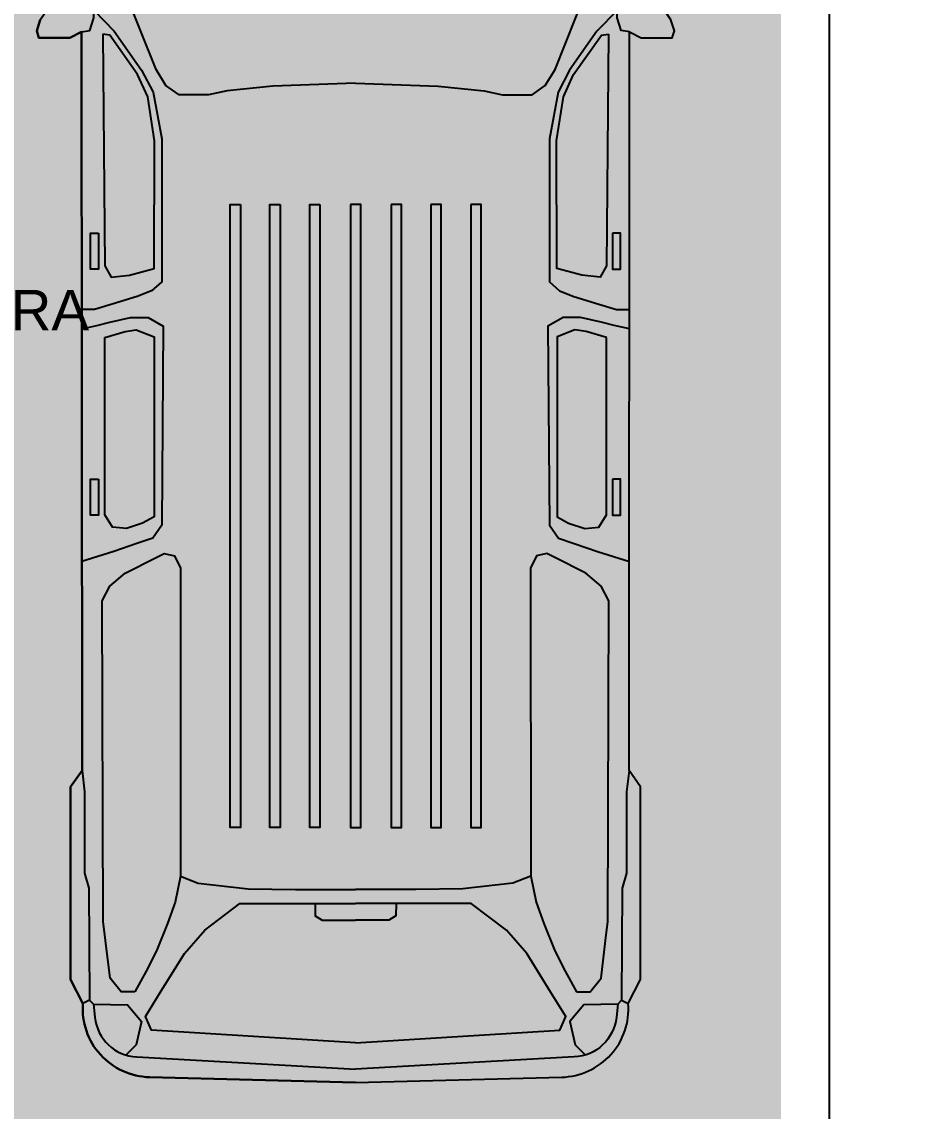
# Model space of a CAD drawing. Header units: metres. Extents: x 116 to 391, y -213 to 56.
# Drawn here: x 322.281 to 325.597, y -137.085 to -133.041 of the extents above; entities that cross this region are included whole.
import ezdxf
from ezdxf.enums import TextEntityAlignment as Align

# ---------------------------------------------------------------- set-up
doc = ezdxf.new("R2010")
doc.units = ezdxf.units.M
for name, color, linetype in [('A-EXTERIOR', 8, 'Continuous'), ('A-PISO', 30, 'Continuous'), ('AR-157$0$A-AUTOS', 8, 'Continuous'), ('AR-157$0$A-TEXTOS', 8, 'Continuous'), ('AR-157$0$Ar-Texto', 8, 'Continuous')]:
    doc.layers.add(name, color=color, linetype=linetype)
doc.layers.add('AR-157$0$Ar-Area', color=8, linetype='Continuous', plot=False)
doc.styles.add('AR-157$0$Anot_Arial', font='arial.ttf')
doc.styles.add('AR-157$0$Standard', font='arial.ttf')

# ---------------------------------------------------------------- blocks, each defined once
blk = doc.blocks.new('*U406')
at = {"layer": 'AR-157$0$Ar-Area', "style": 'AR-157$0$Anot_Arial', "flags": 1}
blk.add_attdef('ESP_AREA', text='', height=0.75, dxfattribs=at).set_placement((0, -2.5), align=Align.BOTTOM_CENTER)
at = {"layer": 'AR-157$0$Ar-Texto', "style": 'AR-157$0$Anot_Arial'}
for tag, p in [('ID_ESP01', (1e-16, 1.5)), ('ID_ESP02', (0, 0))]:
    blk.add_attdef(tag, text='', height=1, dxfattribs=at).set_placement(p, align=Align.BOTTOM_CENTER)
blk = doc.blocks.new('AR-157$0$suburban')
at = {"true_color": 0xffffff}
h = blk.add_hatch(color=7, dxfattribs=at)
edge = h.paths.add_edge_path()
edge.add_line((88.32197587333707, 355.7109415985703), (88.35520932811636, 355.7848782323176))
edge.add_line((88.35520932811636, 355.7848782323176), (88.3849083077734, 355.8329321285978))
edge.add_line((88.3849083077734, 355.8329321285978), (88.43182740594051, 355.8648430120735))
edge.add_line((88.43182740594051, 355.8648430120735), (88.47309386281239, 355.8775466183099))
edge.add_line((88.47309386281239, 355.8775466183099), (88.49894693967161, 355.8694010968956))
edge.add_line((88.49894693967161, 355.8694010968956), (88.49894693967161, 355.7546241834789))
edge.add_line((88.49894693967161, 355.7546241834789), (88.4765997140675, 355.7111646141008))
edge.add_line((88.4765997140675, 355.7111646141008), (91.21888870243009, 355.709465349595))
edge.add_line((91.21888870243009, 355.709465349595), (91.27960679449933, 355.7519392006773))
edge.add_line((91.27960679449933, 355.7519392006773), (91.99455543026346, 355.7519392006773))
edge.add_line((91.99455543026346, 355.7519392006773), (92.08411264101886, 355.7064310965311))
edge.add_arc((92.10291593236529, 355.4526158168992), 0.2545108247994228, 1.4757652924483864, 94.23687962489169, ccw=False)
edge.add_line((92.35734233789861, 355.4591705180725), (92.37704483305342, 354.6944010968955))
edge.add_line((92.37704483305342, 354.6944010968955), (92.35734233789861, 353.9296316757186))
edge.add_arc((92.10291593236529, 353.9361863768919), 0.2545108247994139, 265.76312037510826, 358.5242347075515, ccw=False)
edge.add_line((92.08411264101886, 353.68237109726), (91.99455543026346, 353.6368629931138))
edge.add_line((91.99455543026346, 353.6368629931138), (91.27960679449933, 353.6368629931138))
edge.add_line((91.27960679449933, 353.6368629931138), (91.21888870243009, 353.6793368441961))
edge.add_line((91.21888870243009, 353.6793368441961), (88.4765997140675, 353.6776375796903))
edge.add_line((88.4765997140675, 353.6776375796903), (88.49894693967161, 353.6341780103122))
edge.add_line((88.49894693967161, 353.6341780103122), (88.49894693967161, 353.5194010968955))
edge.add_line((88.49894693967161, 353.5194010968955), (88.47309386281239, 353.5112555754812))
edge.add_line((88.47309386281239, 353.5112555754812), (88.43182740594051, 353.5239591817176))
edge.add_line((88.43182740594051, 353.5239591817176), (88.3849083077734, 353.5558700651933))
edge.add_line((88.3849083077734, 353.5558700651933), (88.35520932811636, 353.6039239614735))
edge.add_line((88.35520932811636, 353.6039239614735), (88.32197587333707, 353.6778605952207))
edge.add_line((88.32197587333707, 353.6778605952207), (88.15608730100975, 353.6814999226424))
edge.add_line((88.15608730100975, 353.6814999226424), (88.11282013071758, 353.6332176464502))
edge.add_line((88.11282013071758, 353.6332176464502), (87.55889677734552, 353.6332176464502))
edge.add_line((87.55889677734552, 353.6332176464502), (87.13908196660094, 353.7218360497122))
edge.add_line((87.13908196660094, 353.7218360497122), (87.02816333622803, 353.7831404835878))
edge.add_line((87.02816333622803, 353.7831404835878), (86.9892543410594, 353.8310707123233))
edge.add_line((86.9892543410594, 353.8310707123233), (86.95149602535224, 353.8310707123233))
edge.add_line((86.95149602535224, 353.8310707123233), (86.81226839031405, 354.0950931587477))
edge.add_line((86.81226839031405, 354.0950931587477), (86.75751894703416, 354.3098928177473))
edge.add_line((86.75751894703416, 354.3098928177473), (86.72704483305341, 354.6944010968955))
edge.add_line((86.72704483305341, 354.6944010968955), (86.75751894703416, 355.0789093760438))
edge.add_line((86.75751894703416, 355.0789093760438), (86.81226839031405, 355.2937090350434))
edge.add_line((86.81226839031405, 355.2937090350434), (86.95149602535224, 355.5577314814678))
edge.add_line((86.95149602535224, 355.5577314814678), (86.9892543410594, 355.5577314814678))
edge.add_line((86.9892543410594, 355.5577314814678), (87.02816333622803, 355.6056617102033))
edge.add_line((87.02816333622803, 355.6056617102033), (87.13908196660094, 355.6669661440789))
edge.add_line((87.13908196660094, 355.6669661440789), (87.55889677734552, 355.7555845473408))
edge.add_line((87.55889677734552, 355.7555845473408), (88.11282013071758, 355.7555845473408))
edge.add_line((88.11282013071758, 355.7555845473408), (88.15608730100972, 355.7073022711487))
edge.add_line((88.15608730100972, 355.7073022711487), (88.32197587333707, 355.7109415985703))
for points in [[(88.43182740594051, 355.8648430120735), (88.47309386281239, 355.8775466183099), (88.49894693967161, 355.8694010968956), (88.49894693967161, 355.7546241834789), (88.4765997140675, 355.7111646141008), (91.21888870243009, 355.709465349595), (91.27960679449933, 355.7519392006773), (91.99455543026346, 355.7519392006773), (92.08411264101886, 355.7064310965311, -0.4283997230784686), (92.35734233789861, 355.4591705180725), (92.37704483305342, 354.6944010968955), (92.35734233789861, 353.9296316757186, -0.4283997230784686), (92.08411264101886, 353.68237109726), (91.99455543026346, 353.6368629931138), (91.27960679449933, 353.6368629931138), (91.21888870243009, 353.6793368441961), (88.4765997140675, 353.6776375796903), (88.49894693967161, 353.6341780103122), (88.49894693967161, 353.5194010968955), (88.47309386281239, 353.5112555754812), (88.43182740594051, 353.5239591817176)], [(92.37704483305342, 354.6944010968955), (92.35734233789861, 355.4591705180725, 0.4283997230784686), (92.08411264101886, 355.7064310965311), (91.99455543026346, 355.7519392006773), (91.27960679449933, 355.7519392006773), (91.21888870243009, 355.709465349595), (88.4765997140675, 355.7111646141008), (88.47163633549434, 355.680127682437), (88.42507675309906, 355.6652203102049), (88.36823433264925, 355.6647127040902), (88.32197587333707, 355.7109415985703), (87.85504503221881, 355.7006978898553, 0.05291627726434963), (87.10995317437886, 355.6050526863534), (87.03322632585918, 355.5431071475074), (86.90728588997735, 355.3295627917023), (86.87218844896569, 355.1067335387319), (86.84683457235036, 354.6944010968955)], [(92.0714746311707, 355.6815309727353), (92.08581289873081, 355.6672026129824), (92.13503221086665, 355.662064459346, -0.3711635503576138), (92.28236269023336, 355.5057983568076), (92.31312189793147, 354.9557566815583), (92.32773731904126, 354.6944010968955)], [(92.37704483305342, 354.6944010968955), (92.35734233789861, 353.9296316757186, -0.4283997230784686), (92.08411264101886, 353.68237109726), (91.99455543026346, 353.6368629931138), (91.27960679449933, 353.6368629931138), (91.21888870243009, 353.6793368441961), (88.4765997140675, 353.6776375796903), (88.47163633549434, 353.708674511354), (88.42507675309906, 353.7235818835862), (88.36823433264925, 353.7240894897009), (88.32197587333707, 353.6778605952207), (87.85504503221881, 353.6881043039358, -0.05291627726434963), (87.10995317437886, 353.7837495074377), (87.03322632585918, 353.8456950462837), (86.90728588997735, 354.0592394020888), (86.87218844896569, 354.2820686550592), (86.84683457235036, 354.6944010968955)], [(92.0714746311707, 353.7072712210557), (92.08581289873081, 353.7215995808087), (92.13503221086665, 353.7267377344451, 0.3711635503576138), (92.28236269023336, 353.8830038369834), (92.31312189793147, 354.4330455122328), (92.32773731904126, 354.6944010968955)]]:
    blk.add_lwpolyline(points, format="xyb")
for points in [[(88.4765997140675, 355.7111646141008), (88.49894693967161, 355.7546241834789), (88.49894693967161, 355.8694010968956), (88.47309386281239, 355.8775466183099), (88.43182740594051, 355.8648430120735), (88.3849083077734, 355.8329321285978), (88.35520932811636, 355.7848782323176), (88.32197587333707, 355.7109415985703)], [(88.39665554287416, 355.6649665071475), (88.47383693840487, 355.5898814210341), (88.61902978736879, 355.4885262955404), (88.70016700134732, 355.4458506438621), (88.87418637449554, 355.4138435170253), (89.40478242105036, 355.4138435170253), (89.43840974024255, 355.451232510526), (89.45939217985818, 355.5044028280707), (89.48711840258756, 355.5972637007854), (89.50675796502564, 355.6630406703185), (89.50675796502564, 355.7105262746119)], [(89.57932961831006, 355.7105262746119), (89.56606989806613, 355.6541838873537), (89.55479900729942, 355.6062923119177), (89.53665185844044, 355.5291825637604), (89.53665185844044, 355.4644287171917), (89.56925172714472, 355.4082443266426), (90.30784482217445, 355.4138435170253), (90.35650883128659, 355.4468373970327), (90.37651462455341, 355.5058651062355), (90.40569403726212, 355.5919598621449), (90.44239989713054, 355.7103149818479)], [(91.21888870243009, 355.709465349595), (91.29837947156688, 355.700024186327), (91.6003154723889, 355.700024186327), (91.6554713745831, 355.6841135029266), (92.0714746311707, 355.6815309727353), (92.08411264101886, 355.7064310965311)], [(92.03997921760805, 355.514021989813), (92.0400044066111, 355.5647437934598), (91.98930008824476, 355.6056974133857), (91.84968889338569, 355.6223563113036), (91.77888789643671, 355.6308045348279), (90.58859229153717, 355.6347065077783), (90.53429739526854, 355.605826772742), (90.48613373135521, 355.5489422893561), (90.42833527374063, 355.4342978184602), (90.41318938680328, 355.4042556293458), (90.42231968180903, 355.3662739421754), (90.46805489682873, 355.3438528610858), (91.61050327920447, 355.3442192067831), (91.70796525712711, 355.3642207504706), (91.78628244770852, 355.3929183475331), (91.88789145151185, 355.4337669276615), (91.96395537126699, 355.4717737414484), (92.03997921760805, 355.514021989813)], [(92.08581289873081, 355.6672026129824), (92.0888974066608, 355.5412790410827), (92.15087151402298, 355.4892196616906), (92.23709461672632, 355.5089661087273), (92.27500471985462, 355.5475671314859)], [(88.4848880410554, 355.6323459582427), (89.34562833708532, 355.6249559169299), (89.3872978180072, 355.6014953040522), (89.38025520171999, 355.5334605615815), (89.35501811048306, 355.4413789496299), (88.88061872993393, 355.4404216903924), (88.7171878977419, 355.4654470340453), (88.63443629765305, 355.5032406636128), (88.48894461551566, 355.6063597332904), (88.4848880410554, 355.6323459582427)], [(89.61122462105885, 355.6249559169299), (89.58846063194841, 355.549673945876), (89.5824610693823, 355.5082794692636), (89.6085658511078, 355.4418905669017), (90.27642612057588, 355.4418905669017), (90.3007220590593, 355.4850180697946), (90.31981417848482, 355.544557007174), (90.31567745719639, 355.5968238789736), (90.26994911190485, 355.6249559169299), (89.61122462105885, 355.6249559169299)], [(88.66762967901826, 354.6944010968955), (88.67832928057936, 355.0013915578738), (88.69501241534107, 355.1710530804866), (88.71072462852698, 355.239854665222), (88.71072462852698, 355.3493066515518), (88.67594319500921, 355.3985247820397), (88.61688757714722, 355.4349761789251), (88.32595001105977, 355.5504066372706), (88.28746350417094, 355.5602048323623), (88.22469136339117, 355.5602048323623), (88.17813750576937, 355.5046770699064), (88.11745834215952, 355.4032577821719), (88.06512589822654, 355.2943294425168), (88.02283928672767, 355.1175319403673), (88.00556650030165, 354.9137304138492), (88.00223353720429, 354.6944010968955)], [(92.23003597107385, 354.6944010968955), (92.1832508326051, 355.4521328516465), (92.13163169544276, 355.4740613323071), (92.04347934408969, 355.4194204575987), (91.89850288236678, 355.3295573903171), (91.81186188039732, 355.2540986826746), (91.71267903557845, 355.1233474195938), (91.71267903557845, 354.6944010968955)], [(91.61050327920447, 355.3442192067831), (91.63653153413105, 355.2781750460888), (91.65833948607695, 355.0929226164046), (91.66066030922997, 354.9176619034091), (91.66066030922997, 354.6944010968955)], [(91.71267903557845, 354.8450059272902), (91.75880811501082, 354.8441324929157), (91.77497602016268, 354.8179325663067), (91.77497602016268, 354.6944010968955)], [(88.66762967901826, 354.6944010968955), (88.67832928057936, 354.3874106359173), (88.69501241534107, 354.2177491133045), (88.71072462852698, 354.1489475285691), (88.71072462852698, 354.0394955422393), (88.67594319500921, 353.9902774117514), (88.61688757714722, 353.953826014866), (88.32595001105977, 353.8383955565205), (88.28746350417094, 353.8285973614288), (88.22469136339117, 353.8285973614288), (88.17813750576937, 353.8841251238847), (88.11745834215952, 353.9855444116192), (88.06512589822654, 354.0944727512743), (88.02283928672767, 354.2712702534238), (88.00556650030165, 354.4750717799419), (88.00223353720429, 354.6944010968955)], [(91.61050327920447, 354.044582987008), (91.63653153413105, 354.1106271477023), (91.65833948607695, 354.2958795773865), (91.66066030922997, 354.471140290382), (91.66066030922997, 354.6944010968955)], [(92.23003597107385, 354.6944010968955), (92.1832508326051, 353.9366693421446), (92.13163169544276, 353.914740861484), (92.04347934408969, 353.9693817361924), (91.89850288236678, 354.059244803474), (91.81186188039732, 354.1347035111165), (91.71267903557845, 354.2654547741973), (91.71267903557845, 354.6944010968955)], [(91.71267903557845, 354.5437962665009), (91.75880811501082, 354.5446697008754), (91.77497602016268, 354.5708696274844), (91.77497602016268, 354.6944010968955)], [(92.03997921760805, 353.874780203978), (92.0400044066111, 353.8240584003313), (91.98930008824476, 353.7831047804054), (91.84968889338569, 353.7664458824875), (91.77888789643671, 353.7579976589632), (90.58859229153717, 353.7540956860128), (90.53429739526854, 353.7829754210491), (90.48613373135521, 353.839859904435), (90.42833527374063, 353.9545043753309), (90.41318938680328, 353.9845465644453), (90.42231968180903, 354.0225282516157), (90.46805489682873, 354.0449493327053), (91.61050327920447, 354.044582987008), (91.70796525712711, 354.0245814433205), (91.78628244770852, 353.995883846258), (91.88789145151185, 353.9550352661296), (91.96395537126699, 353.9170284523427), (92.03997921760805, 353.874780203978)], [(89.57932961831006, 353.6782759191792), (89.56606989806613, 353.7346183064374), (89.55479900729942, 353.7825098818734), (89.53665185844044, 353.8596196300307), (89.53665185844044, 353.9243734765994), (89.56925172714472, 353.9805578671485), (90.30784482217445, 353.9749586767658), (90.35650883128659, 353.9419647967584), (90.37651462455341, 353.8829370875555), (90.40569403726212, 353.7968423316462), (90.44239989713054, 353.6784872119432)], [(88.39665554287416, 353.7238356866436), (88.47383693840487, 353.798920772757), (88.61902978736879, 353.9002758982507), (88.70016700134732, 353.942951549929), (88.87418637449554, 353.9749586767658), (89.40478242105036, 353.9749586767658), (89.43840974024255, 353.9375696832651), (89.45939217985818, 353.8843993657204), (89.48711840258756, 353.7915384930056), (89.50675796502564, 353.7257615234726), (89.50675796502564, 353.6782759191792)], [(88.4848880410554, 353.7564562355484), (89.34562833708532, 353.7638462768612), (89.3872978180072, 353.7873068897389), (89.38025520171999, 353.8553416322096), (89.35501811048306, 353.9474232441612), (88.88061872993393, 353.9483805033987), (88.7171878977419, 353.9233551597458), (88.63443629765305, 353.8855615301783), (88.48894461551566, 353.7824424605006), (88.4848880410554, 353.7564562355484)], [(89.61122462105885, 353.7638462768612), (89.58846063194841, 353.8391282479151), (89.5824610693823, 353.8805227245275), (89.6085658511078, 353.9469116268893), (90.27642612057588, 353.9469116268893), (90.3007220590593, 353.9037841239965), (90.31981417848482, 353.8442451866171), (90.31567745719639, 353.7919783148175), (90.26994911190485, 353.7638462768612), (89.61122462105885, 353.7638462768612)], [(92.08581289873081, 353.7215995808087), (92.0888974066608, 353.8475231527084), (92.15087151402298, 353.8995825321005), (92.23709461672632, 353.8798360850637), (92.27500471985462, 353.8412350623052)], [(91.21888870243009, 353.6793368441961), (91.29837947156688, 353.6887780074641), (91.6003154723889, 353.6887780074641), (91.6554713745831, 353.7046886908645), (92.0714746311707, 353.7072712210557), (92.08411264101886, 353.68237109726)], [(88.4765997140675, 353.6776375796903), (88.49894693967161, 353.6341780103122), (88.49894693967161, 353.5194010968955), (88.47309386281239, 353.5112555754812), (88.43182740594051, 353.5239591817176), (88.3849083077734, 353.5558700651933), (88.35520932811636, 353.6039239614735), (88.32197587333707, 353.6778605952207)]]:
    blk.add_lwpolyline(points)
for points in [[(89.22428718418581, 355.6483751348136), (89.35791713575344, 355.6483751348136), (89.35791713575344, 355.6777821385866), (89.22428718418581, 355.6777821385866)], [(90.13686301381398, 355.6483751348136), (90.2704929653816, 355.6483751348136), (90.2704929653816, 355.6777821385866), (90.13686301381398, 355.6777821385866)], [(89.11700149503844, 355.1220569306543), (91.43075913261526, 355.1220569306543), (91.43075913261526, 355.1601356682434), (89.11700149503844, 355.1601356682434)], [(89.11700149503844, 354.974156238976), (91.43075913261526, 354.974156238976), (91.43075913261526, 355.0122349765651), (89.11700149503844, 355.0122349765651)], [(89.11700149503844, 354.8266074047472), (91.43075913261526, 354.8266074047472), (91.43075913261526, 354.8646861423363), (89.11700149503844, 354.8646861423363)], [(89.1170014950384, 354.7134404656901), (91.43075913261522, 354.7134404656901), (91.43075913261522, 354.675361728101), (89.1170014950384, 354.675361728101)], [(89.11700149503844, 354.5621947890439), (91.43075913261526, 354.5621947890439), (91.43075913261526, 354.5241160514548), (89.11700149503844, 354.5241160514548)], [(89.11700149503844, 354.4146459548151), (91.43075913261526, 354.4146459548151), (91.43075913261526, 354.376567217226), (89.11700149503844, 354.376567217226)], [(89.11700149503844, 354.2667452631368), (91.43075913261526, 354.2667452631368), (91.43075913261526, 354.2286665255477), (89.11700149503844, 354.2286665255477)], [(89.22428718418581, 353.7404270589775), (89.35791713575344, 353.7404270589775), (89.35791713575344, 353.7110200552045), (89.22428718418581, 353.7110200552045)], [(90.13686301381398, 353.7404270589775), (90.2704929653816, 353.7404270589775), (90.2704929653816, 353.7110200552045), (90.13686301381398, 353.7110200552045)]]:
    blk.add_lwpolyline(points, close=True)

msp = doc.modelspace()

# ---------------------------------------------------------------- hatches: boundary and pattern name
at = {"layer": 'A-EXTERIOR', "transparency": 33554559}
h = msp.add_hatch(dxfattribs=at)
h.set_pattern_fill('AR-CONC', color=256, scale=0.003)
h.set_pattern_definition([(49.99999999999999, (0, 0), (0.546554006988012, -0.04781725661670926), [0.05715000000000001, -0.62865]), (355, (0, 0), (-0.105730264274908, 0.5731705357171054), [0.04572, -0.50292175251]), (100.4514447, (0.045546021, -0.0039847605), (0.4408237412710598, 0.5253532557365853), [0.0485700264, -0.5342707337999999]), (46.18420000000001, (0, 0.1524), (0.8132371226763897, -0.1261269837981814), [0.085725, -0.942975]), (96.63555760999996, (0.0677697, 0.1418895), (0.712212402154509, 0.7422783737931646), [0.07285506942, -0.80140682448]), (351.1841511700001, (0, 0.1524), (0.7122124021949311, 0.742278373756598), [0.06857990121, -0.75437919576]), (21, (0.0762, 0.1143), (0.4548431738073975, -0.3067955945612628), [0.05715000000000001, -0.62865]), (326.0000000000001, (0.0762, 0.1143), (0.1854060850429412, 0.5525638983669579), [0.04572, -0.5029199999999999]), (71.45144499999999, (0.1141035978, 0.0887337003), (0.6402492578361485, 0.2457683066577157), [0.04857002640000001, -0.5342698128]), (37.50000000000001, (0, 0), (0.00926580975177545, 0.2536651166194593), [0, -0.496824, 0, -0.51054, 0, -0.5048250000000001]), (7.499999999999999, (0, 0), (0.2004589875309172, 0.3005417244543586), [0, -0.291084, 0, -0.485394, 0, -0.192405]), (327.5, (-0.169926, 0), (0.4067717855006142, -0.01718623197802033), [0, -0.1905, 0, -0.59436, 0, -0.78867]), (317.5, (-0.246126, 0), (0.4443875441580541, 0.07627947309999909), [0, -0.24765, 0, -0.394716, 0, -0.56007])])
h.paths.add_polyline_path([(319.5885516969266, -131.0338712245189), (319.5885516969266, -137.1334174216555), (325.0981143119732, -137.1334174216555), (325.0981143119732, -130.9539078294556), (325.2781000235355, -130.9539078294556), (325.2781031747978, -120.714720830528), (324.2481849364134, -120.714720830528), (324.2481828013708, -131.1338937029117), (320.548478643188, -131.1338937029115), (320.5484786431895, -131.0338712245189)])

# ---------------------------------------------------------------- linework, layer by layer
at = {"layer": 'A-PISO'}
for points in [[(319.5785516969266, -131.0338712245189), (319.5785516969266, -137.1334174216555), (325.2781031747978, -137.1334174216555), (325.2781000235355, -130.9539078294556), (325.2780968722732, -130.9539078294556), (325.2781031747978, -120.6988736060258), (324.2481849364134, -120.6988736060258), (324.2481828013708, -131.1338937029117), (320.548478643188, -131.1338937029115), (320.5484786431895, -131.0338712245189)], [(319.5785516969266, -131.0338712245189), (319.5785516969266, -137.1334174216555), (325.2781031747978, -137.1334174216555), (325.2781001153044, -130.9838753466263), (325.2781001153044, -130.9838753466263), (325.2781031747978, -120.6988736060258), (324.2481849364134, -120.6988736060258), (324.2481828013708, -131.1338937029117), (320.548478643188, -131.1338632864979), (320.5484786431895, -131.0338712245189)]]:
    msp.add_lwpolyline(points, close=True, dxfattribs=at)
msp.add_circle((327.3705390567934, -149.1638713269906), 63.45506242448482, dxfattribs=at)

# ---------------------------------------------------------------- block references
at = {"layer": 'AR-157$0$A-AUTOS', "xscale": -0.9999206197906486, "yscale": 0.9999206197906486, "zscale": 0.9999206197906486, "rotation": 90}
msp.add_blockref('AR-157$0$suburban', (678.1862600903387, -44.60892064553911), dxfattribs=at)
at = {"layer": 'AR-157$0$A-TEXTOS'}
ref = msp.add_blockref('*U406', (321.9794184964749, -134.1837187945383), dxfattribs=dict(at, xscale=-0.1499880929685973, yscale=0.1499880929685973, zscale=0.1499880929685973))
ref.add_attrib('ID_ESP02', 'COCHERA', dxfattribs={"layer": 'AR-157$0$Ar-Texto', "height": 0.1499880929685975, "rotation": 1.067219912442852e-07, "style": 'AR-157$0$Standard'}).set_placement((322.0072132753965, -134.2312415516434), align=Align.BOTTOM_CENTER)

doc.saveas('drawing.dxf')
